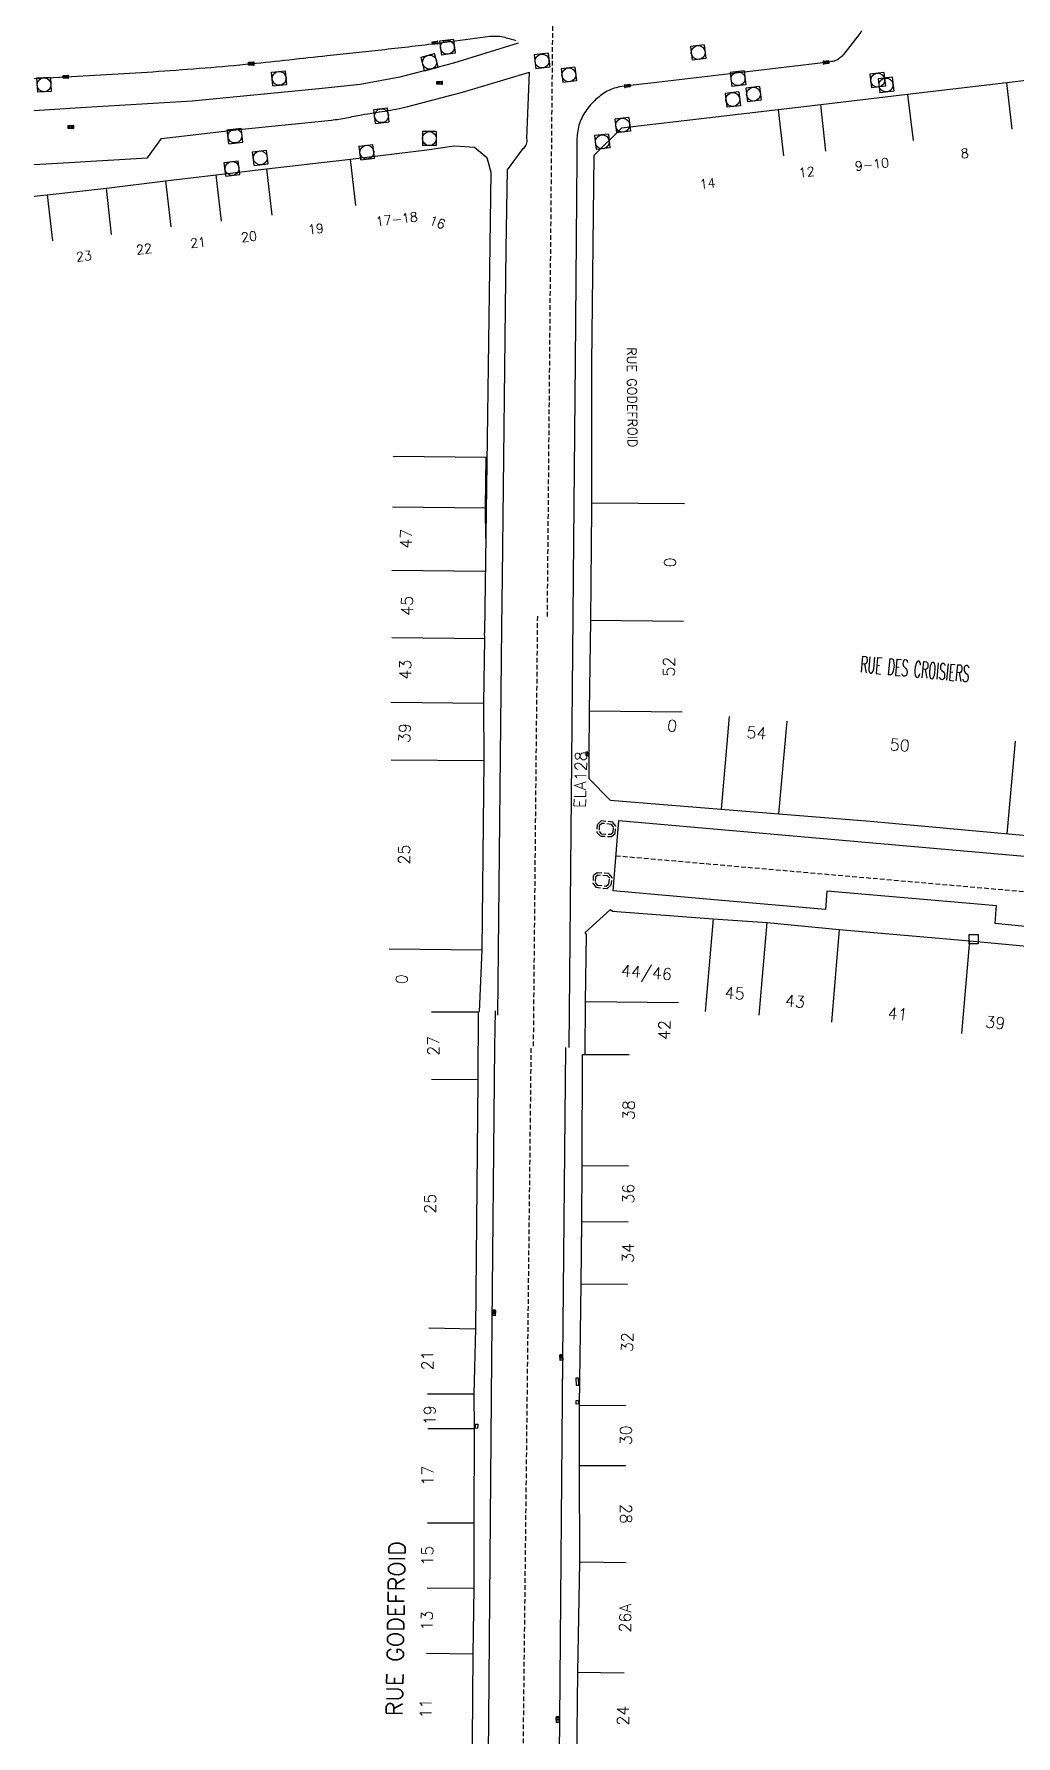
# Model space of a CAD drawing. Header units: millimetres. Extents: x 185000 to 186001, y 128000 to 129000.
# Drawn here: x 185000 to 185105.6, y 128535.6 to 128718.7 of the extents above; entities that cross this region are included whole.
import ezdxf
from ezdxf.enums import TextEntityAlignment as Align

# ---------------------------------------------------------------- set-up
doc = ezdxf.new("R2010")
doc.units = ezdxf.units.MM
doc.linetypes.add('DASHED', pattern=[0.75, 0.5, -0.25])
doc.layers.get('0').update_dxf_attribs({"linetype": 'CONTINUOUS'})
for name, color, linetype in [('W0001', 6, 'DASHED'), ('W0008', 7, 'CONTINUOUS'), ('W0100', 7, 'CONTINUOUS'), ('W0112', 1, 'DASHED'), ('W0400', 7, 'CONTINUOUS'), ('W0420', 7, 'CONTINUOUS'), ('W0984', 7, 'CONTINUOUS'), ('W0989', 7, 'CONTINUOUS'), ('W0991', 7, 'CONTINUOUS'), ('W1102', 7, 'CONTINUOUS')]:
    doc.layers.add(name, color=color, linetype=linetype)
doc.styles.get("Standard").update_dxf_attribs({"font": 'romans.shx', "width": 0.85})

# ---------------------------------------------------------------- blocks, each defined once
blk = doc.blocks.new('T420')
for p, q in [((0.75, 0.75), (-0.75, 0.75)), ((-0.75, 0.75), (-0.75, -0.75)), ((0.75, 0.75), (0.75, -0.75)), ((0.75, -0.75), (-0.75, -0.75))]:
    blk.add_line(p, q)
blk.add_ellipse((0, 0), major_axis=(-0.53, 0.53), ratio=1, start_param=3.926991, end_param=10.210176)
blk = doc.blocks.new('T400')
for p, q in [((-0.15, 0.3), (0.15, 0.3)), ((-0.15, -0.25), (-0.15, 0.3)), ((-0.15, 0.15), (0.15, 0.15)), ((-0.15, 0), (0.15, 0)), ((0.15, 0.3), (0.15, -0.25)), ((-0.15, -0.15), (0.15, -0.15)), ((-0.15, -0.25), (-0.15, -0.3)), ((-0.15, -0.3), (0.15, -0.3)), ((0.15, -0.3), (0.15, -0.25))]:
    blk.add_line(p, q)
blk = doc.blocks.new('t112o')
at = {"color": 0, "linetype": 'Continuous'}
for p, q in [((-0.5, 0.5), (0.5, 0.5)), ((-0.5, -0.5), (-0.5, 0.5)), ((0.5, 0.5), (0.5, -0.5)), ((0.5, -0.5), (-0.5, -0.5))]:
    blk.add_line(p, q, dxfattribs=at)

msp = doc.modelspace()

# ---------------------------------------------------------------- linework, layer by layer
at = {"layer": 'W0001', "flags": 128}
for points in [[(185055.22, 128656.01), (185055.67, 128705.4), (185055.85, 128724.65), (185055.85, 128724.65)], [(185054.14, 128656.05), (185053.92, 128634.16), (185053.69, 128609.58)], [(185062.6, 128630.28), (185119.28, 128625.31), (185138.84, 128623.37), (185142.86, 128609.18), (185145.24, 128605.06), (185148.68, 128592.13)], [(185053.45, 128609.58), (185052.36, 128513.96), (185051.96, 128439.88)]]:
    msp.add_lwpolyline(points, dxfattribs=at)
at = {"layer": 'W0008'}
msp.add_line((185057.94, 128655.98), (185057.54, 128609.65), dxfattribs=at)
for points in [[(185000, 128713.87), (185003.42, 128714.06, 0.0013), (185008.41, 128714.33, 0.0023), (185013.4, 128714.65, 0.0034), (185018.39, 128715.02, 0.0044), (185023.37, 128715.47, 0.0026), (185027.46, 128715.9, -0.0004), (185031.54, 128716.35), (185037.36, 128716.97, 0.0055), (185043.16, 128717.65), (185049.06, 128718.42, -0.0833), (185050.45, 128718.35, -0.0261), (185051.83, 128717.96), (185051.83, 128717.96)], [(185089.02, 128719.01, -0.0114), (185088.61, 128718.43), (185087.07, 128716.47, -0.0514), (185086.74, 128716.12, -0.0643), (185086.34, 128715.86, -0.0659), (185085.77, 128715.69, -0.0151), (185085.18, 128715.61), (185076.08, 128714.53), (185066.35, 128713.38), (185063.81, 128713.08), (185063.22, 128713.01, 0.094), (185061.66, 128712.5, 0.0669), (185060.29, 128711.49, 0.0631), (185059.22, 128710.17, 0.0779), (185058.56, 128708.65, 0.057), (185058.39, 128707.03, 0.0015), (185058.39, 128705.37), (185058.19, 128683.4), (185057.98, 128660.19), (185057.94, 128655.98), (185057.94, 128655.98)], [(185000, 128704.61), (185003.14, 128704.81), (185012.2, 128705.34), (185013.7, 128707.41), (185022.03, 128708.4), (185031.98, 128709.4, 0.0219), (185033.61, 128709.65, -0.0017), (185035.24, 128709.97, -0.0055), (185037.73, 128710.37, 0.0247), (185040.19, 128710.86), (185046.07, 128712.41), (185053.28, 128714.57), (185053.28, 128714.57)], [(185050.3, 128654.85), (185050.39, 128660.27), (185050.8, 128695.56), (185050.91, 128704.04), (185052.63, 128706.33, 0.2679), (185053.02, 128707.42), (185053.28, 128714.57), (185053.28, 128714.57)]]:
    msp.add_lwpolyline(points, format="xyb", dxfattribs=at)
msp.add_lwpolyline([(185052.07, 128717.69), (185045.11, 128715.53), (185039.36, 128714.02), (185035.08, 128713.24), (185030.63, 128712.76), (185017.01, 128711.45), (185005.01, 128710.71), (185000, 128710.41)], dxfattribs=at)
at = {"layer": 'W0008', "flags": 128}
for points in [[(185049.87, 128613.14), (185050.3, 128654.85), (185050.3, 128654.85)], [(185118.76, 128621.44), (185103.38, 128623), (185103.5, 128624.48), (185103.54, 128624.88), (185101.91, 128625.02), (185085.27, 128626.48), (185085.12, 128624.51), (185073.97, 128625.47), (185062.3, 128626.49), (185062.91, 128634.07), (185119.59, 128629.08)], [(185048.19, 128442.22), (185048.25, 128469.25), (185048.56, 128501.11), (185048.93, 128537.38), (185049.24, 128576.25), (185049.58, 128609.72), (185049.65, 128613.58)], [(185055.73, 128439.7), (185055.88, 128469.17), (185056.18, 128501.04), (185056.55, 128537.31), (185056.87, 128576.18), (185057.2, 128609.65)]]:
    msp.add_lwpolyline(points, dxfattribs=at)
at = {"layer": 'W0100'}
for p, q in [((185024.99, 128704.15), (185025.58, 128699.18)), ((185014.13, 128702.88), (185014.73, 128697.92))]:
    msp.add_line(p, q, dxfattribs=at)
for points in [[(185200.79, 128696.65), (185172.39, 128706.17), (185166.66, 128708.07), (185151.37, 128713.23), (185147.36, 128714.51), (185142.71, 128716.15), (185138.21, 128717.16), (185132.72, 128716.71), (185128.73, 128716.2), (185109.61, 128714.02), (185104.63, 128713.41), (185093.96, 128712.15), (185084.62, 128711.03), (185080.05, 128710.52), (185063.2, 128708.55), (185060.22, 128705.6), (185059.96, 128683.22), (185059.98, 128667.63), (185059.86, 128655.58), (185059.86, 128655.58)], [(185089.92, 128633.98), (185122.06, 128631.07), (185123.95, 128633.47), (185120.83, 128639.95), (185118.58, 128645.52), (185117.25, 128649.5), (185115.98, 128653.55), (185116.2, 128656.69), (185116.23, 128656.88), (185117.66, 128659.02), (185116.67, 128667.6), (185116.12, 128672.33), (185115.59, 128676.68), (185115.17, 128680.55), (185114.42, 128686.94), (185113.94, 128691.03), (185113.44, 128695.26), (185112.88, 128700), (185113.01, 128700.02), (185111.51, 128711.37), (185109.61, 128714.02), (185109.61, 128714.02)], [(185000, 128701.21), (185001.41, 128701.37), (185007.8, 128702.08), (185014.13, 128702.88), (185019.58, 128703.5), (185024.99, 128704.15), (185034.04, 128705.19), (185042.25, 128706.21), (185045.19, 128706.63), (185047.39, 128706.49), (185048.71, 128705.39), (185049.12, 128703.81), (185048.44, 128654.26), (185048.44, 128654.26)], [(185048.58, 128664.4), (185048.56, 128667.66), (185048.64, 128673.14)]]:
    msp.add_lwpolyline(points, dxfattribs=at)
at = {"layer": 'W0100', "flags": 128}
for points in [[(185047.91, 128613.49), (185048.2, 128620.14), (185048.42, 128640.47), (185048.38, 128646.7), (185048.49, 128653.61), (185048.44, 128654.26), (185048.44, 128654.26), (185048.44, 128654.26)], [(185059.86, 128655.58), (185059.86, 128655.58), (185059.72, 128645.86), (185059.68, 128641.11), (185059.67, 128638.59), (185061.98, 128636.27), (185073.9, 128635.29), (185080.13, 128634.77), (185089.92, 128633.98), (185089.92, 128633.98), (185089.92, 128633.98), (185089.92, 128633.98), (185089.92, 128633.98)], [(185059.27, 128608.91), (185059.33, 128614.55), (185059.41, 128621.79), (185059.28, 128622.02), (185062.01, 128624.5), (185062.23, 128624.3), (185073.04, 128623.48), (185078.87, 128623.08), (185086.62, 128622.35), (185100.67, 128621.11), (185107.55, 128620.47), (185113.56, 128619.97), (185123.73, 128619.1), (185128.19, 128617.22), (185130.62, 128615.73), (185134.33, 128612.36), (185137.36, 128607), (185139.88, 128598.52), (185142.6, 128589.34)], [(185042.77, 128613.5), (185047.77, 128613.48), (185047.74, 128606.18), (185047.48, 128579.41), (185047.31, 128572.35), (185047.35, 128568.63), (185047.32, 128558.51), (185047.3, 128551.45), (185047.2, 128544.41), (185047.08, 128530.47), (185046.67, 128501.14), (185046.57, 128493.42), (185046.56, 128485.97), (185046.31, 128473.33), (185046.33, 128446.82), (185046.37, 128442.66)], [(185057.37, 128439.37), (185057.36, 128452.93), (185057.52, 128461.34), (185057.94, 128488.16), (185058.11, 128501.93), (185058.28, 128520.76), (185058.4, 128532.8), (185058.49, 128542.45), (185058.69, 128554.28), (185058.66, 128564.69), (185058.66, 128571.19), (185058.84, 128584.24), (185058.91, 128590.95), (185058.95, 128596.95), (185059, 128608.91), (185064, 128608.89)]]:
    msp.add_lwpolyline(points, dxfattribs=at)
for points in [[(185059.34, 128641.42), (185059.35, 128641.05), (185059.59, 128641.04), (185059.58, 128641.41)], [(185058.56, 128574.09), (185058.28, 128574.08), (185058.31, 128573.33), (185058.59, 128573.34)], [(185058.56, 128571.31), (185058.33, 128571.3), (185058.31, 128571.7), (185058.54, 128571.71)], [(185047.5, 128569.14), (185047.73, 128569.13), (185047.71, 128568.69), (185047.49, 128568.7)]]:
    msp.add_lwpolyline(points, close=True, dxfattribs=at)
at = {"layer": 'W0112'}
for p, q in [((185060.99, 128634.03), (185060.56, 128633.62)), ((185062.25, 128633.89), (185060.99, 128634.03)), ((185062.57, 128633.46), (185062.25, 128633.89)), ((185060.56, 128633.62), (185060.52, 128632.78)), ((185060.52, 128632.78), (185060.92, 128632.4)), ((185060.8, 128633.51), (185060.77, 128632.89)), ((185060.77, 128632.89), (185061.02, 128632.64)), ((185061.07, 128633.76), (185060.8, 128633.51)), ((185060.92, 128632.4), (185062.12, 128632.33)), ((185061.02, 128632.64), (185062.04, 128632.58)), ((185062.11, 128633.65), (185061.07, 128633.76)), ((185062.04, 128632.58), (185062.28, 128632.8)), ((185062.32, 128633.38), (185062.11, 128633.65)), ((185062.12, 128632.33), (185062.52, 128632.68)), ((185062.28, 128632.8), (185062.32, 128633.38)), ((185062.52, 128632.68), (185062.57, 128633.46)), ((185060.59, 128628.44), (185060.15, 128628.12)), ((185061.81, 128628.37), (185060.59, 128628.44)), ((185062.19, 128627.95), (185061.81, 128628.37)), ((185060.15, 128628.12), (185060.11, 128627.31)), ((185060.11, 128627.31), (185060.44, 128626.88)), ((185060.39, 128627.99), (185060.36, 128627.39)), ((185060.36, 128627.39), (185060.57, 128627.12)), ((185060.66, 128628.18), (185060.39, 128627.99)), ((185060.44, 128626.88), (185061.63, 128626.75)), ((185060.57, 128627.12), (185061.55, 128627.01)), ((185061.69, 128628.13), (185060.66, 128628.18)), ((185061.55, 128627.01), (185061.84, 128627.25)), ((185061.63, 128626.75), (185062.08, 128627.12)), ((185061.93, 128627.87), (185061.69, 128628.13)), ((185061.84, 128627.25), (185061.93, 128627.87)), ((185062.08, 128627.12), (185062.19, 128627.95))]:
    msp.add_line(p, q, dxfattribs=at)
at = {"layer": 'W1102'}
for p, q in [((185105.22, 128708.44), (185104.63, 128713.41)), ((185085.18, 128706.06), (185084.62, 128711.03)), ((185093.96, 128712.15), (185094.56, 128707.19)), ((185080.05, 128710.52), (185080.63, 128705.55)), ((185020.18, 128698.53), (185019.58, 128703.5)), ((185034.61, 128700.22), (185034.04, 128705.19)), ((185008.34, 128697.11), (185007.8, 128702.08)), ((185001.41, 128701.37), (185001.99, 128696.41)), ((185038.64, 128673.25), (185048.64, 128673.14)), ((185048.56, 128667.66), (185038.56, 128667.76)), ((185059.96, 128668.25), (185069.96, 128668.15)), ((185038.49, 128661), (185048.49, 128660.89)), ((185069.86, 128655.47), (185059.86, 128655.58)), ((185048.49, 128653.61), (185038.49, 128653.71)), ((185038.38, 128646.8), (185048.38, 128646.7)), ((185059.72, 128645.86), (185069.72, 128645.75)), ((185074.77, 128645.25), (185073.9, 128635.29)), ((185080.13, 128634.77), (185081, 128644.74)), ((185105.52, 128642.61), (185104.65, 128632.65)), ((185048.42, 128640.47), (185038.42, 128640.57)), ((185073.04, 128623.48), (185072.18, 128613.52)), ((185078.01, 128613.12), (185078.87, 128623.08)), ((185086.62, 128622.35), (185085.76, 128612.39)), ((185099.81, 128611.14), (185100.67, 128621.11)), ((185038.2, 128620.25), (185048.2, 128620.14)), ((185069.33, 128614.45), (185059.33, 128614.55)), ((185047.74, 128606.18), (185042.74, 128606.21)), ((185058.95, 128596.95), (185063.95, 128596.92)), ((185058.91, 128590.95), (185063.91, 128590.91)), ((185058.84, 128584.24), (185063.84, 128584.18)), ((185042.48, 128579.5), (185047.48, 128579.41)), ((185047.31, 128572.35), (185042.31, 128572.38)), ((185058.66, 128571.19), (185063.66, 128571.15)), ((185047.35, 128568.63), (185042.35, 128568.62)), ((185058.66, 128564.69), (185063.66, 128564.7)), ((185042.32, 128558.52), (185047.32, 128558.51)), ((185063.69, 128554.24), (185058.69, 128554.28)), ((185047.3, 128551.45), (185042.3, 128551.49)), ((185047.2, 128544.41), (185042.2, 128544.47)), ((185058.49, 128542.45), (185063.49, 128542.38))]:
    msp.add_line(p, q, dxfattribs=at)

# ---------------------------------------------------------------- block references
at = {"layer": 'W0112'}
msp.add_blockref('t112o', (185101.07, 128621.31), dxfattribs=at)
at = {"layer": 'W0400'}
for p, rotation in [((185043.14, 128717.71), 96.66769999999998), ((185023.37, 128715.47), 90), ((185085.18, 128715.61), 276.7792), ((185003.42, 128714.06), 90), ((185043.63, 128713.41), 90), ((185063.81, 128713.08), 276.6892999999999), ((185003.98, 128708.66), 90), ((185049.46, 128581.11), 177.7102044500359), ((185056.72, 128576.3), 182.4753682531224), ((185056.34, 128537.36), 182.7580115713885)]:
    msp.add_blockref('T400', p, dxfattribs=dict(at, rotation=rotation))
at = {"layer": 'W0420'}
for p, rotation in [((185044.46, 128717.23), 7.439100000000013), ((185042.55, 128715.63), 194.7148), ((185054.64, 128715.75), 6.6906), ((185071.44, 128716.67), 6.6906), ((185026.37, 128713.89), 185.4623), ((185057.53, 128714.27), 6.6906), ((185075.72, 128713.85), 6.6906), ((185090.75, 128713.69), 6.6906), ((185001.07, 128713.2), 3.065), ((185077.39, 128712.19), 6.6906), ((185091.64, 128713.18), 6.6906), ((185075.16, 128711.61), 6.6906), ((185037.38, 128709.88), 186.903), ((185063.31, 128708.85), 6.6906), ((185021.61, 128707.69), 186.6894), ((185042.52, 128707.41), 0.00880000000000002), ((185061.12, 128707.07), 6.6906), ((185024.34, 128705.34), 186.6894), ((185035.8, 128705.95), 186.903), ((185021.3, 128704.2), 186.6894)]:
    msp.add_blockref('T420', p, dxfattribs=dict(at, rotation=rotation))

# ---------------------------------------------------------------- texts
at = {"layer": 'W0984'}
msp.add_text('ELA128', height=1.25, rotation=88.4518, dxfattribs=at).set_placement((185058.77, 128638.47), align=Align.MIDDLE)
at = {"layer": 'W0989'}
for height, rotation, p in [(1, 270.5487, (185064.33, 128679.59)), (1.75, 89.0341, (185038.9, 128547.14))]:
    msp.add_text('RUE GODEFROID', height=height, rotation=rotation, dxfattribs=at).set_placement(p, align=Align.MIDDLE)
at = {"layer": 'W0989', "width": 0.5}
msp.add_text('RUE DES CROISIERS', height=1.75, rotation=354.8178, dxfattribs=at).set_placement((185094.76, 128650.36), align=Align.MIDDLE)
at = {"layer": 'W0991'}
for s, height, rotation, p in [('9-10', 1, 6.8523, (185090.13, 128704.64)), ('8', 1, 6.7024, (185100.11, 128705.83)), ('12', 1, 6.3728, (185083.11, 128703.82)), ('14', 1, 6.6796, (185072.44, 128702.58)), ('19', 1, 6.5723, (185030.31, 128697.71)), ('17-18', 1, 7.0696, (185039.01, 128698.75)), ('16', 1, 340.7519, (185043.38, 128698.4)), ('22', 1, 7.2466, (185011.84, 128695.54)), ('21', 1, 6.4076, (185017.64, 128696.23)), ('20', 1, 6.8373, (185023.12, 128696.87)), ('23', 1, 6.3008, (185005.37, 128694.77)), ('47', 1.25, 89.3655, (185040.02, 128664.37)), ('0', 1.25, 89.4981, (185068.41, 128661.83)), ('45', 1.25, 89.019, (185040.12, 128657.15)), ('43', 1.25, 89.0902, (185039.93, 128650.29)), ('52', 1.25, 89.2461, (185068.29, 128650.6)), ('0', 1.25, 355.29, (185068.64, 128644.25)), ('39', 1.25, 87.3486, (185039.86, 128643.47)), ('54', 1.25, 355.2896, (185077.71, 128643.5)), ('50', 1.25, 355.0425, (185093.12, 128642.18)), ('25', 1.25, 89.3712, (185039.81, 128630.4)), ('44/46', 1.25, 355.691, (185065.88, 128617.63)), ('0', 1.25, 87.5303, (185039.56, 128617)), ('45', 1.25, 356.0366, (185075.37, 128615.49)), ('43', 1.25, 354.6575, (185081.86, 128614.62)), ('41', 1.25, 354.9298, (185092.9, 128613.26)), ('42', 1.25, 89.3775, (185067.8, 128611.53)), ('39', 1.25, 354.4944, (185103.4, 128612.33)), ('27', 1.25, 89.7982, (185042.95, 128609.83)), ('38', 1.25, 89.7656, (185063.97, 128602.91)), ('25', 1.25, 89.7982, (185042.61, 128592.84)), ('36', 1.25, 89.6378, (185063.93, 128593.92)), ('34', 1.25, 89.4458, (185063.88, 128587.55)), ('32', 1.25, 89.2911, (185063.8, 128577.96)), ('21', 1.25, 89.7982, (185042.31, 128576)), ('19', 1.25, 89.7982, (185042.56, 128570.1)), ('30', 1.25, 89.9863, (185063.66, 128567.94)), ('17', 1.25, 89.7982, (185042.33, 128563.59)), ('28', 1.25, 270.1936, (185063.67, 128559.5)), ('15', 1.25, 89.7982, (185042.31, 128554.99)), ('26A', 1.25, 89.0428, (185063.59, 128548.28)), ('13', 1.25, 89.7982, (185042.25, 128548)), ('11', 1.25, 89.7982, (185042.12, 128538.56)), ('24', 1.25, 89.2911, (185063.35, 128537.79))]:
    msp.add_text(s, height=height, rotation=rotation, dxfattribs=at).set_placement(p, align=Align.MIDDLE)

doc.saveas('drawing.dxf')
